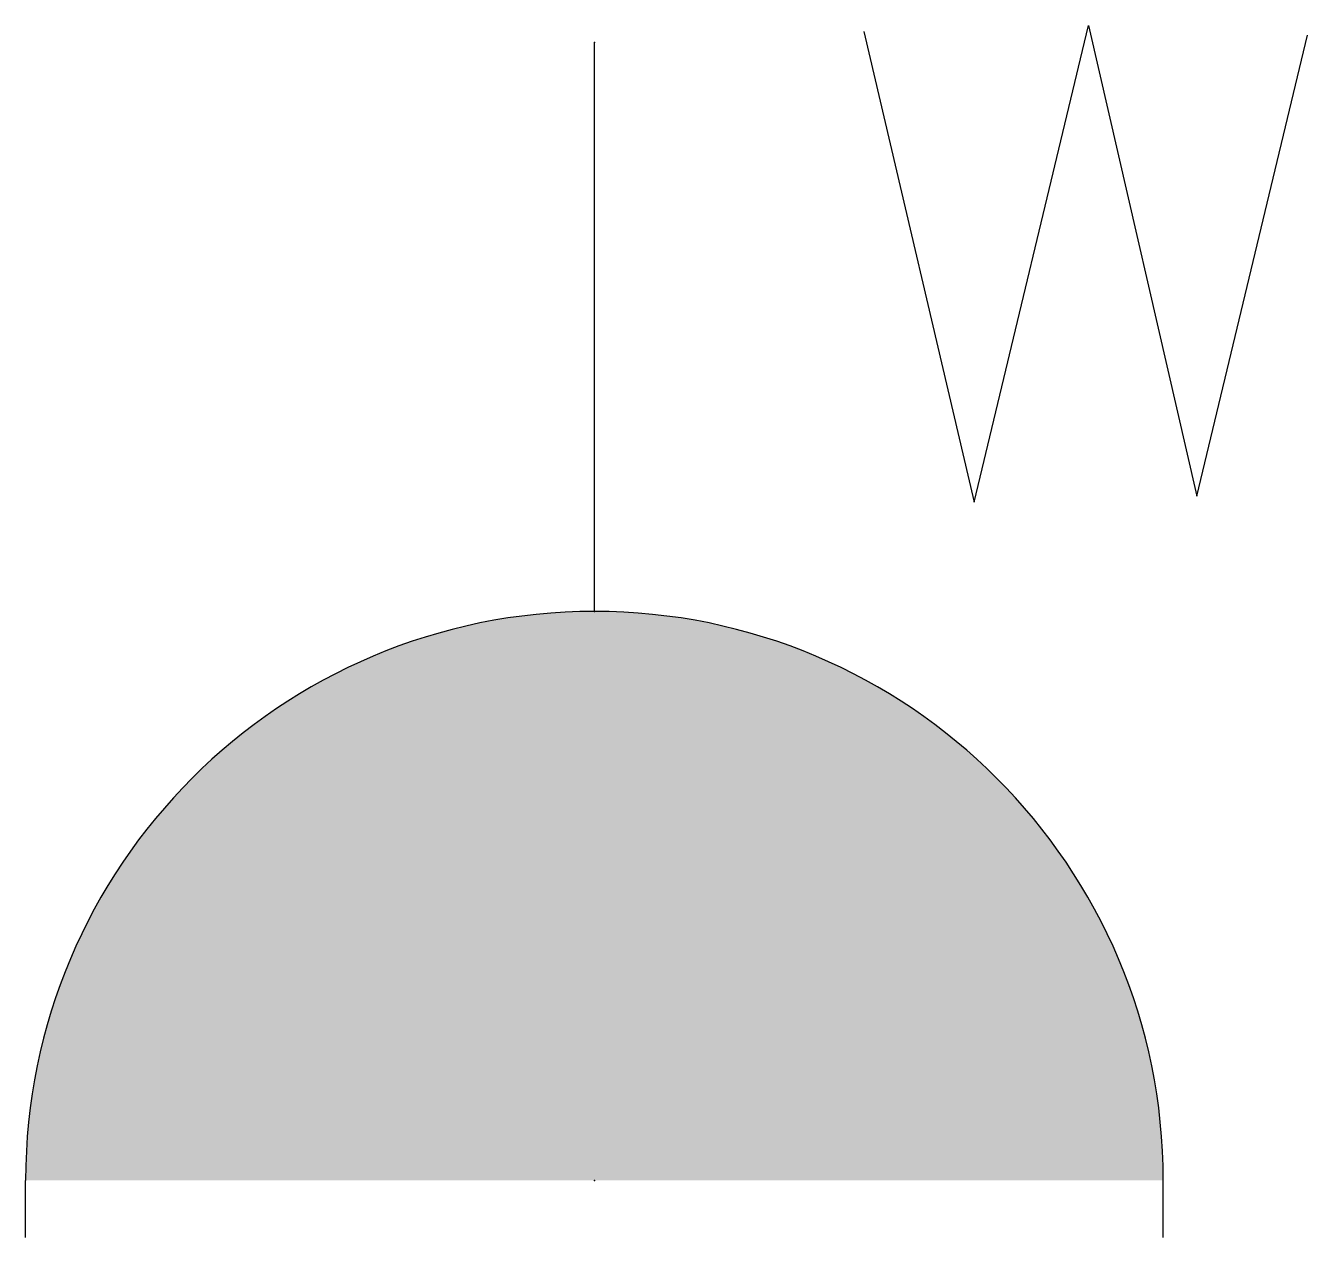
# Model space of a CAD drawing. Header units: millimetres. Extents: x -248 to 316, y -3 to 530.
import ezdxf

# ---------------------------------------------------------------- set-up
doc = ezdxf.new("R2010")
doc.units = ezdxf.units.MM

msp = doc.modelspace()

# ---------------------------------------------------------------- hatches: boundary and pattern name
msp.add_hatch(color=256).paths.add_polyline_path([(-247.65, 22.23), (252.35, 22.23, 1)])

# ---------------------------------------------------------------- linework, layer by layer
for p, q in [((2.35, 272.23), (2.35, 522.23)), ((-247.65, -2.77), (-247.65, 22.23)), ((252.35, -2.77), (252.35, 22.23))]:
    msp.add_line(p, q)
msp.add_lwpolyline([(120.76, 527.05), (169.28, 320.31), (219.5, 529.6), (267.17, 322.86), (315.69, 525.35)])
msp.add_arc((2.35, 22.23), 250, 0, 180)
for p in [(2.35, 522.23), (2.35, 272.23), (2.35, 22.23)]:
    msp.add_point(p)

# ---------------------------------------------------------------- texts
at = {"flags": 9}
msp.add_attdef('A', (2.35, 522.23), '暗装单相插座', height=0.01, rotation=180, dxfattribs=at)

doc.saveas('drawing.dxf')
